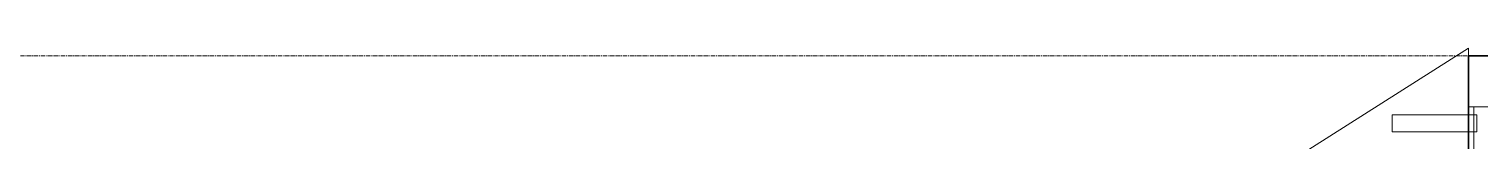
# Model space of a CAD drawing. Header units: millimetres. Extents: x -31954 to 493870, y 99509 to 604061.
# Drawn here: x 339923 to 344206, y 125868 to 126140 of the extents above; entities that cross this region are included whole.
import ezdxf

# ---------------------------------------------------------------- set-up
doc = ezdxf.new("R2010")
doc.units = ezdxf.units.MM
doc.header["$LTSCALE"] = 10
doc.linetypes.add('Center', pattern=[2, 1.25, -0.25, 0.25, -0.25])
for name, color, linetype, lineweight in [('A-FLOR-LEVL', 6, 'Continuous', 9), ('A-FLOR-OTLN', 6, 'Continuous', 9), ('A-FLOR-STRS', 2, 'Continuous', 9), ('A-WALL', 2, 'Continuous', 18)]:
    doc.layers.add(name, color=color, linetype=linetype, lineweight=lineweight)

msp = doc.modelspace()

# ---------------------------------------------------------------- linework, layer by layer
at = {"layer": 'A-FLOR-LEVL', "linetype": 'Center'}
msp.add_line((331137.8, 126118), (369016.9, 126118), dxfattribs=at)
at = {"layer": 'A-FLOR-OTLN', "lineweight": 35}
for p, q in [((363635, 126118), (344175, 126118)), ((344175, 126118), (344175, 125968))]:
    msp.add_line(p, q, dxfattribs=at)
at = {"layer": 'A-FLOR-STRS'}
for p, q in [((341465, 124426.2), (344175, 126140.1)), ((344175, 126140.1), (341465, 124426.2)), ((344175, 126140.1), (344175, 125666.8)), ((344175, 125666.8), (344175, 126140.1)), ((343950, 125944.1), (344200, 125944.1)), ((343950, 125944.1), (343950, 125894.1)), ((344200, 125894.1), (344200, 125944.1)), ((344200, 125894.1), (343950, 125894.1))]:
    msp.add_line(p, q, dxfattribs=at)
at = {"layer": 'A-WALL'}
for p, q in [((344175, 125968), (344299, 125968)), ((344191, 125968), (344191, 122118))]:
    msp.add_line(p, q, dxfattribs=at)
at = {"layer": 'A-WALL', "lineweight": 35}
msp.add_line((344175, 125968), (344175, 122118), dxfattribs=at)

doc.saveas('drawing.dxf')
